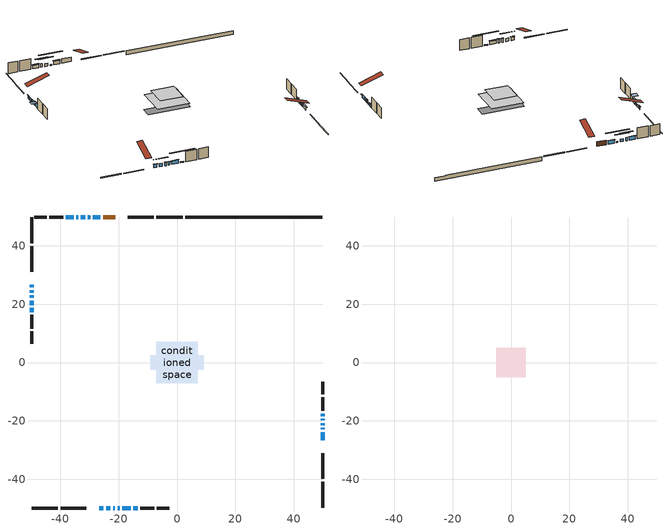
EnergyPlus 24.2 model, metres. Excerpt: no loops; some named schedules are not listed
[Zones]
conditioned space
 floor adiabatic (AdiabaticFloorConstruction): -7.04,-7.04 -7.04,7.04 7.04,7.04 7.04,-7.04 z3.05
 floor foundation (Slab1 construction): -9.25,-2.49 -9.25,2.49 9.25,2.49 9.25,-2.49 z-1.14
 wall outside (RimJoist1 construction): 1.97,49.84 -7.06,49.84 / -49.84,-49.84 -40.81,-49.84 / -49.84,49.84 -49.84,40.81 / 49.84,-49.84 49.84,-40.81 z0.61:0.91
 wall outside (RimJoist2 construction): -7.99,49.84 -16.79,49.84 / -39.88,-49.84 -31.08,-49.84 / -49.84,39.88 -49.84,31.08 / 49.84,-39.88 49.84,-31.08 z0.61:0.91
 wall outside (AdiabaticWallConstruction 1): -21.2,49.84 -25.3,49.84 z0.61:2.64
 wall outside (AdiabaticWallConstruction): 49.84,-26.67 49.84,-23.88 / -49.84,26.67 -49.84,25.75 / -49.84,24.83 -49.84,23.94 / 49.84,-22.95 49.84,-22.39 / -49.84,23.01 -49.84,22.12 / -31.44,49.84 -32.92,49.84 z0.61:1.83; -26.67,-49.84 -25.25,-49.84 / -26.23,49.84 -28.88,49.84 / -18.69,-49.84 -15.85,-49.84 / -35.44,49.84 -38.08,49.84 z0.61:2.13; -24.32,-49.84 -22.84,-49.84 z0.61:2.03; -21.92,-49.84 -21.25,-49.84 / -20.33,-49.84 -19.61,-49.84 / -33.84,49.84 -34.51,49.84 z0.61:2.14; 49.84,-21.46 49.84,-20.75 z0.61:2.24; 49.84,-19.83 49.84,-19.26 z0.61:1.22; 49.84,-18.34 49.84,-17.49 z0.61:1.87; -49.84,21.19 -49.84,19.67 z0.61:2.08; -49.84,18.74 -49.84,17.21 z0.61:2.64; -29.8,49.84 -30.52,49.84 / -14.92,-49.84 -13.49,-49.84 z0.61:1.07
 wall outside (Wall1 construction): -39.01,49.84 -43.7,49.84 / -12.57,-49.84 -7.87,-49.84 / -49.84,16.28 -49.84,11.59 / 49.84,-16.56 49.84,-11.87 z0.61:5.49
 wall outside (Wall2 construction): -44.63,49.84 -48.91,49.84 / -6.94,-49.84 -2.66,-49.84 / -49.84,10.66 -49.84,6.38 / 49.84,-10.94 49.84,-6.66 z0.61:5.49
 wall foundation (FoundationWall1 construction): 2.9,49.84,-1.14 2.9,49.84,0.61 45.15,49.84,0.61 45.15,49.84,0.4 49.84,49.84,0.4 49.84,49.84,-1.14
 window (WindowConstruction): 49.84,-26.67 49.84,-23.88 z0.61:1.83
 window (WindowConstruction 4): -26.67,-49.84 -25.25,-49.84 z0.61:2.13
 window (WindowConstruction 5): -24.32,-49.84 -22.85,-49.84 z0.61:2.03
 window (WindowConstruction 6): -21.92,-49.84 -21.26,-49.84 z0.61:2.13
 window (WindowConstruction 7): -49.84,26.67 -49.84,25.75 z0.61:1.83
 window (WindowConstruction 8): -49.84,24.82 -49.84,23.94 z0.61:1.83
 window (WindowConstruction 9): -26.23,49.84 -28.88,49.84 z0.61:2.13
 window (WindowConstruction 10): 49.84,-22.95 49.84,-22.39 z0.61:1.83
 window (WindowConstruction 11): 49.84,-21.46 49.84,-20.75 z0.61:2.23
 window (WindowConstruction 12): 49.84,-19.82 49.84,-19.27 z0.61:1.22
 window (WindowConstruction 13): 49.84,-18.34 49.84,-17.49 z0.61:1.87
 window (WindowConstruction 14): -20.33,-49.84 -19.62,-49.84 z0.61:2.13
 window (WindowConstruction 15): -18.69,-49.84 -15.85,-49.84 z0.61:2.13
 window (WindowConstruction 16): -49.84,23.01 -49.84,22.12 z0.61:1.83
 window (WindowConstruction 17): -49.84,21.19 -49.84,19.67 z0.61:2.08
 window (WindowConstruction 18): -49.84,18.74 -49.84,17.21 z0.61:2.64
 window (WindowConstruction 19): -29.8,49.84 -30.52,49.84 z0.61:1.07
 window (WindowConstruction 20): -14.92,-49.84 -13.49,-49.84 z0.61:1.07
 window (WindowConstruction 1): -31.44,49.84 -32.92,49.84 z0.61:1.83
 window (WindowConstruction 2): -33.85,49.84 -34.51,49.84 z0.61:2.13
 window (WindowConstruction 3): -35.44,49.84 -38.08,49.84 z0.61:2.13
 door (Door): -21.2,49.84 -25.3,49.84 z0.61:2.64
 ceiling adiabatic (AdiabaticFloorConstruction): 7.04,-7.04 7.04,7.04 -7.04,7.04 -7.04,-7.04 z3.05
attic - vented
 floor to conditioned space (Floor1 construction Reversed): -4.98,-4.98 -4.98,4.98 4.98,4.98 4.98,-4.98 z5.49
 roof outside (Roof1 construction): -20.27,49.84,5.49 -20.27,40.14,8.72 -17.72,40.14,8.72 -17.72,49.84,5.49; -27.6,-49.84,5.49 -27.6,-40.14,8.72 -30.15,-40.14,8.72 -30.15,-49.84,5.49; -49.84,27.6,5.49 -40.14,27.6,8.72 -40.14,30.15,8.72 -49.84,30.15,5.49; 49.84,-27.6,5.49 40.14,-27.6,8.72 40.14,-30.15,8.72 49.84,-30.15,5.49
shading: 49.84,-23.58 49.84,-26.97 50.3,-26.97 50.3,-23.58 z2.13; -25.1,-49.84 -26.82,-49.84 -26.82,-50.14 -25.1,-50.14 z2.28; -20.4,-49.84 -26.76,-49.84 -26.76,-50.14 -20.4,-50.14 z4.47; -21.11,-49.84 -22.07,-49.84 -22.07,-50.3 -21.11,-50.3 z2.28; -49.84,25.45 -49.84,26.97 -50.14,26.97 -50.14,25.45 z2.13; -29.02,49.84 -26.08,49.84 -26.08,50.3 -29.02,50.3 z2.28; 49.84,-22.09 49.84,-23.25 50.3,-23.25 50.3,-22.09 z2.13; 49.84,-20.6 49.84,-21.61 50.14,-21.61 50.14,-20.6 z2.38; 49.84,-18.97 49.84,-20.12 49.99,-20.12 49.99,-18.97 z1.52; 49.84,-17.29 49.84,-18.54 50.25,-18.54 50.25,-17.29 z2.07; -19.47,-49.84 -20.48,-49.84 -20.48,-50.3 -19.47,-50.3 z2.28; -15.7,-49.84 -18.84,-49.84 -18.84,-50.14 -15.7,-50.14 z2.28; -49.84,19.37 -49.84,21.49 -50.45,21.49 -50.45,19.37 z2.38; -49.84,16.91 -49.84,19.04 -52.28,19.04 -52.28,16.91 z2.94; -35.4,49.84 -24.92,49.84 -24.92,50.3 -35.4,50.3 z5.95; -8.61,-49.84 -19.8,-49.84 -19.8,-50.14 -8.61,-50.14 z5.95; -35.36,49.84 -29,49.84 -29,50.3 -35.36,50.3 z4.27; -36.95,49.84 -31.4,49.84 -31.4,50.3 -36.95,50.3 z4.58; -38.23,49.84 -35.29,49.84 -35.29,50.3 -38.23,50.3 z2.28
[Building]
Building 1: Terrain=Suburbs
[Site:Location]
Erieau AUT_ON: Latitude {deg}=42.25; Longitude {deg}=-81.9; Time Zone {hr}=-5; Elevation {m}=178; Keep Site Location Information=Yes
[Site:GroundTemperature:Shallow]
5.2292, 3.30147, 3.1471, 4.0619, 7.73432, 11.3896, 14.5586, 16.5661, 16.7366, 15.1039, 12.0157, 8.47254
[Site:WaterMainsTemperature]
Calculation Method=Schedule; Temperature Schedule=mains temperature schedule
[Material] Roughness=Rough; Thermal Absorptance=0.9
Name | Thickness {m} | Conductivity {W/m-K} | Density {kg/m3} | Specific Heat {J/kg-K} | Solar Absorptance | Visible Absorptance
asphalt or fiberglass shingles | 0.00635 | 0.162714 | 1121.4 | 1465.45 | 0.4 | 0.4
ceiling stud and cavity | 0.1397 | 0.0763592 | 65.682 | 1177.47 | 0.7 | 0.7
concrete 4.0 in. | 0.1016 | 1.803125 | 2242.8 | 837.4 | 0.7 | 0.7
concrete 8.0 in. | 0.2032 | 1.803125 | 2242.8 | 837.4 | 0.7 | 0.7
door material | 0.04445 | 0.053851 | 512.64 | 1214.23 | 0.7 | 0.7
exterior vertical ins | 0.0448461 | 0.029427 | 32.04 | 1214.23 | 0.7 | 0.7
floor covering | 0.0127 | 0.0433444 | 54.468 | 1339.84 | 0.6 | 0.6
floor rigid ins; wall rigid ins | 0.512978 | 0.029427 | 32.04 | 1214.23 | 0.7 | 0.7
floor stud and cavity | 0.1397 | 1.75129 | 37.0049 | 1207.88 | 0.7 | 0.7
furniture material conditioned space 1 | 0.1524 | 0.115458 | 640.8 | 1214.23 | 0.6 | 0.6
gypsum board | 0.0127 | 0.160291 | 801 | 837.4 | 0.6 | 0.6
gypsum board 1 | 0.0127 | 0.160291 | 801 | 837.4 | 0.7 | 0.7
osb sheathing 0.5 in. | 0.0127 | 0.115458 | 512.64 | 1214.23 | 0.7 | 0.7
osb sheathing 0.75 in. | 0.01905 | 0.115458 | 512.64 | 1214.23 | 0.7 | 0.7
osb sheathing 2.0 in. | 0.0508 | 0.115458 | 512.64 | 1214.23 | 0.7 | 0.7
rim joist stud and cavity | 0.0508 | 0.177588 | 50.32683 | 1063.81 | 0.6 | 0.6
rim joist stud and cavity 1 | 0.0508 | 0.0290657 | 125.044 | 1163.47 | 0.6 | 0.6
wall stud and cavity | 0.1397 | 0.0991731 | 139.0536 | 1170.24 | 0.7 | 0.7
wall stud and cavity 1 | 0.1397 | 0.100175 | 139.0536 | 1170.24 | 0.7 | 0.7
wall stud and cavity 2 | 0.0889 | 0.380278 | 52.3479 | 1209.89 | 0.7 | 0.7
wall stud and cavity 3 | 0.0889 | 0.391764 | 83.0341 | 1211.67 | 0.7 | 0.7
wood siding | 0.0254 | 0.102417 | 544.68 | 1172.36 | 0.4 | 0.4
wood siding 1; wood siding 2; wood siding 3 | 0.0254 | 0.102417 | 544.68 | 1172.36 | 0.7 | 0.7
[WindowMaterial:SimpleGlazingSystem]
Name | U-Factor {W/m2-K} | Solar Heat Gain Coefficient
WindowMaterial | 2.76178 | 0.61
WindowMaterial 1 | 2.78222 | 0.67
WindowMaterial 10 | 2.78903 | 0.69
WindowMaterial 11 | 3.01559 | 0.56
WindowMaterial 2 | 2.76973 | 0.64
WindowMaterial 3 | 2.77257 | 0.64
WindowMaterial 4 | 2.78449 | 0.68
WindowMaterial 5 | 2.75383 | 0.59
WindowMaterial 6 | 2.77314 | 0.64
WindowMaterial 7 | 2.74418 | 0.57
WindowMaterial 8 | 2.773703 | 0.65
WindowMaterial 9 | 2.78563 | 0.68
[Construction]
AdiabaticFloorConstruction: floor stud and cavity, floor rigid ins, osb sheathing 0.75 in., floor covering
AdiabaticWallConstruction: wood siding 2, wall rigid ins, wall stud and cavity 2, gypsum board
AdiabaticWallConstruction 1: wood siding 3, wall rigid ins, wall stud and cavity 2, gypsum board
Door: door material
Floor1 construction Reversed: gypsum board, ceiling stud and cavity
FoundationWall1 construction: concrete 8.0 in., gypsum board 1
furniture construction conditioned space 1: furniture material conditioned space 1
PartitionWallConstruction: gypsum board, wall stud and cavity 3, gypsum board
RimJoist1 construction: wood siding 1, rim joist stud and cavity
RimJoist2 construction: wood siding 1, osb sheathing 2.0 in., rim joist stud and cavity 1
Roof1 construction: asphalt or fiberglass shingles
Slab1 construction: concrete 4.0 in.
Wall1 construction: wood siding, osb sheathing 0.5 in., wall stud and cavity, gypsum board
Wall2 construction: wood siding, osb sheathing 0.5 in., wall stud and cavity 1, gypsum board
WindowConstruction; WindowConstruction 10: WindowMaterial
WindowConstruction 1: WindowMaterial 1
WindowConstruction 11: WindowMaterial 6
WindowConstruction 12: WindowMaterial 7
WindowConstruction 13: WindowMaterial 8
WindowConstruction 14; WindowConstruction 15; WindowConstruction 16; WindowConstruction 4; WindowConstruction 8: WindowMaterial 3
WindowConstruction 17: WindowMaterial 9
WindowConstruction 18: WindowMaterial 10
WindowConstruction 19; WindowConstruction 20: WindowMaterial 11
WindowConstruction 2; WindowConstruction 3; WindowConstruction 6; WindowConstruction 9: WindowMaterial 2
WindowConstruction 5: WindowMaterial 4
WindowConstruction 7: WindowMaterial 5
[Zone] Multiplier=1; Part of Total Floor Area=Yes
Name | Volume {m3}
attic - vented | 52.0892
conditioned space | 614.8
[Space]
Name | Zone | Volume {m3}
attic - vented 1 | attic - vented | 52.0892
conditioned space 1 | conditioned space | 614.8
[ZoneInfiltration:EffectiveLeakageArea]
infil attic - vented 1: Zone or Space=attic - vented 1; Schedule=Always On Discrete; Effective Air Leakage Area {cm2}=4762.56; Stack Coefficient=0.000224886; Wind Coefficient=1.01321e-05
[ZoneMixing]
whole house fan mix: Zone or Space=attic - vented; Schedule=Always On Continuous; Design Flow Rate Calculation Method=Flow/Zone; Design Flow Rate {m3/s}=0; Source Zone or Space=conditioned space
[SurfaceProperty:ExposedFoundationPerimeter]
Slab1: Exposed Perimeter Calculation Method=TotalExposedPerimeter; Total Exposed Perimeter {m}=46.94
[InternalMass] Zone or ZoneList=conditioned space; Space or SpaceList=conditioned space 1
Name | Construction | Surface Area {m2}
furniture mass conditioned space 1 | furniture construction conditioned space 1 | 116.16
partition wall mass | PartitionWallConstruction | 290.4
[Lights]
interior lighting: Zone or ZoneList or Space or SpaceList=conditioned space 1; Schedule=interior lighting schedule; Design Level Calculation Method=LightingLevel; Lighting Level {W}=343.2; Return Air Fraction=0; Fraction Radiant=0.6; Fraction Visible=0.2; Fraction Replaceable=1
[People]
occupants: Zone or ZoneList or Space or SpaceList=conditioned space 1; Number of People Schedule=occupants schedule; Number of People Calculation Method=People; Number of People=3; Fraction Radiant=0.314171; Sensible Heat Fraction=0.56303; Activity Level Schedule=occupants activity schedule; Carbon Dioxide Generation Rate {m3/s-W}=0; Enable ASHRAE 55 Comfort Warnings=No; Mean Radiant Temperature Calculation Type=EnclosureAveraged
[ElectricEquipment] Zone or ZoneList or Space or SpaceList=conditioned space 1; Design Level Calculation Method=EquipmentLevel
Name | Schedule | Design Level {W} | Fraction Latent | Fraction Radiant | Fraction Lost
clothes dryer | clothes dryer schedule | 140.772 | 0.015 | 0.081 | 0.85
clothes washer | clothes washer schedule | 32.1985 | 0.03 | 0.162 | 0.7
cooking range | cooking range schedule | 215.147 | 0.08 | 0.432 | 0.2
dishwasher | dishwasher schedule | 66.8632 | 0.3 | 0.18 | 0.4
fridge | fridge schedule | 72.9452 | 0 | 0.6 | 0
mech vent house fan | mech vent house fan schedule | 0 | 0 | 0 | 1
mech vent house fan cfis | mech vent house fan cfis schedule | 0 | 0 | 0 | 0
misc plug loads | misc plug loads schedule | 494.7 | 0.045 | 0.513 | 0.1
whole house fan | Always On Discrete | 0 | 0 | 0 | 1
[OtherEquipment] Zone or ZoneList or Space or SpaceList=conditioned space 1; Design Level Calculation Method=EquipmentLevel
Name | Fuel Type | Schedule | Design Level {W} | Fraction Latent | Fraction Radiant | Fraction Lost
clothes dryer 1 | Electricity | clothes dryer schedule | 0 | 0.015 | 0.081 | 0.85
cooking range 1 | Electricity | cooking range schedule | 0 | 0.08 | 0.432 | 0.2
general water use latent | None | general water use schedule | 62.594 | 1 | 0 | 0
general water use sensible | None | general water use schedule | -61.6891 | 0 | 0.6 | 0
mech vent house fan latent load | None | Always On Discrete | 0 | 1 | 0 | 0
mech vent house fan sensible load | None | Always On Discrete | 0 | 0 | 0 | 0
water heater energy adjustment1 | NaturalGas | Always On Discrete | 0.01 | 0 | 0 | 1
[ZoneInfiltration:DesignFlowRate] Zone or ZoneList or Space or SpaceList=conditioned space 1; Schedule=Always On Discrete; Design Flow Rate Calculation Method=Flow/Zone; Design Flow Rate {m3/s}=0
infil flow; natural vent flow; whole house fan flow
[Foundation:Kiva]
Foundation Kiva 1: Initial Indoor Air Temperature {C}=18; Wall Height Above Grade {m}=0.609996; Wall Depth Below Slab {m}=0.2032; Custom Block Material Name 1=exterior vertical ins; Custom Block Depth 1 {m}=1.75001; Custom Block X Position 1 {m}=0.2159; Custom Block Z Position 1 {m}=0
[Foundation:Kiva:Settings]
Soil Conductivity {W/m-K}=0.849921; Soil Density {kg/m3}=1842.3; Soil Specific Heat {J/kg-K}=418.7; Ground Solar Absorptivity=0.9; Ground Thermal Absorptivity=0.9; Ground Surface Roughness {m}=0.03; Far-Field Width {m}=40; Deep-Ground Boundary Condition=ZeroFlux; Deep-Ground Depth {m}=40; Minimum Cell Dimension {m}=0.2; Maximum Cell Growth Coefficient=3; Simulation Timestep=Timestep
[Exterior:Lights]
exterior lighting: Schedule=exterior lighting schedule; Design Level {W}=75.6
[Schedule:Constant]
Name | Hourly Value
Always On Continuous; mech vent house fan schedule; mech vent house fan cfis schedule; Always On Discrete | 1
occupants activity schedule | 117.228
fridge schedule | 0
[Schedule:Week:Daily]
interior lighting schedule Week Rule - Jan1-Jan27: interior lighting schedule day, interior lighting schedule day, interior lighting schedule day, interior lighting schedule day, interior lighting schedule day, interior lighting schedule day, interior lighting schedule day, interior lighting schedule default day, interior lighting schedule default day, interior lighting schedule default day, interior lighting schedule default day, interior lighting schedule default day
interior lighting schedule Week Rule - Jan28-Feb3: interior lighting schedule day, interior lighting schedule day, interior lighting schedule day, interior lighting schedule day, interior lighting schedule day 1, interior lighting schedule day 1, interior lighting schedule day 1, interior lighting schedule default day, interior lighting schedule default day, interior lighting schedule default day, interior lighting schedule default day, interior lighting schedule default day
interior lighting schedule Week Rule - Feb4-Feb24: interior lighting schedule day 1, interior lighting schedule day 1, interior lighting schedule day 1, interior lighting schedule day 1, interior lighting schedule day 1, interior lighting schedule day 1, interior lighting schedule day 1, interior lighting schedule default day, interior lighting schedule default day, interior lighting schedule default day, interior lighting schedule default day, interior lighting schedule default day
interior lighting schedule Week Rule - Feb25-Mar3: interior lighting schedule day 1, interior lighting schedule day 1, interior lighting schedule day 1, interior lighting schedule day 1, interior lighting schedule day 2, interior lighting schedule day 2, interior lighting schedule day 2, interior lighting schedule default day, interior lighting schedule default day, interior lighting schedule default day, interior lighting schedule default day, interior lighting schedule default day
interior lighting schedule Week Rule - Mar4-Mar31: interior lighting schedule day 2, interior lighting schedule day 2, interior lighting schedule day 2, interior lighting schedule day 2, interior lighting schedule day 2, interior lighting schedule day 2, interior lighting schedule day 2, interior lighting schedule default day, interior lighting schedule default day, interior lighting schedule default day, interior lighting schedule default day, interior lighting schedule default day
interior lighting schedule Week Rule - Apr1-Apr28: interior lighting schedule day 3, interior lighting schedule day 3, interior lighting schedule day 3, interior lighting schedule day 3, interior lighting schedule day 3, interior lighting schedule day 3, interior lighting schedule day 3, interior lighting schedule default day, interior lighting schedule default day, interior lighting schedule default day, interior lighting schedule default day, interior lighting schedule default day
interior lighting schedule Week Rule - Apr29-May5: interior lighting schedule day 3, interior lighting schedule day 3, interior lighting schedule day 4, interior lighting schedule day 4, interior lighting schedule day 4, interior lighting schedule day 4, interior lighting schedule day 4, interior lighting schedule default day, interior lighting schedule default day, interior lighting schedule default day, interior lighting schedule default day, interior lighting schedule default day
interior lighting schedule Week Rule - May6-May26: interior lighting schedule day 4, interior lighting schedule day 4, interior lighting schedule day 4, interior lighting schedule day 4, interior lighting schedule day 4, interior lighting schedule day 4, interior lighting schedule day 4, interior lighting schedule default day, interior lighting schedule default day, interior lighting schedule default day, interior lighting schedule default day, interior lighting schedule default day
interior lighting schedule Week Rule - May27-Jun2: interior lighting schedule day 4, interior lighting schedule day 4, interior lighting schedule day 4, interior lighting schedule day 4, interior lighting schedule day 4, interior lighting schedule day 5, interior lighting schedule day 5, interior lighting schedule default day, interior lighting schedule default day, interior lighting schedule default day, interior lighting schedule default day, interior lighting schedule default day
interior lighting schedule Week Rule - Jun3-Jun30: interior lighting schedule day 5, interior lighting schedule day 5, interior lighting schedule day 5, interior lighting schedule day 5, interior lighting schedule day 5, interior lighting schedule day 5, interior lighting schedule day 5, interior lighting schedule default day, interior lighting schedule default day, interior lighting schedule default day, interior lighting schedule default day, interior lighting schedule default day
interior lighting schedule Week Rule - Jul1-Jul28: interior lighting schedule day 6, interior lighting schedule day 6, interior lighting schedule day 6, interior lighting schedule day 6, interior lighting schedule day 6, interior lighting schedule day 6, interior lighting schedule day 6, interior lighting schedule default day, interior lighting schedule default day, interior lighting schedule default day, interior lighting schedule default day, interior lighting schedule default day
interior lighting schedule Week Rule - Jul29-Aug4: interior lighting schedule day 6, interior lighting schedule day 6, interior lighting schedule day 6, interior lighting schedule day 7, interior lighting schedule day 7, interior lighting schedule day 7, interior lighting schedule day 7, interior lighting schedule default day, interior lighting schedule default day, interior lighting schedule default day, interior lighting schedule default day, interior lighting schedule default day
interior lighting schedule Week Rule - Aug5-Aug25: interior lighting schedule day 7, interior lighting schedule day 7, interior lighting schedule day 7, interior lighting schedule day 7, interior lighting schedule day 7, interior lighting schedule day 7, interior lighting schedule day 7, interior lighting schedule default day, interior lighting schedule default day, interior lighting schedule default day, interior lighting schedule default day, interior lighting schedule default day
interior lighting schedule Week Rule - Aug26-Sep1: interior lighting schedule day 7, interior lighting schedule day 7, interior lighting schedule day 7, interior lighting schedule day 7, interior lighting schedule day 7, interior lighting schedule day 7, interior lighting schedule day 8, interior lighting schedule default day, interior lighting schedule default day, interior lighting schedule default day, interior lighting schedule default day, interior lighting schedule default day
interior lighting schedule Week Rule - Sep2-Sep29: interior lighting schedule day 8, interior lighting schedule day 8, interior lighting schedule day 8, interior lighting schedule day 8, interior lighting schedule day 8, interior lighting schedule day 8, interior lighting schedule day 8, interior lighting schedule default day, interior lighting schedule default day, interior lighting schedule default day, interior lighting schedule default day, interior lighting schedule default day
interior lighting schedule Week Rule - Sep30-Oct6: interior lighting schedule day 8, interior lighting schedule day 9, interior lighting schedule day 9, interior lighting schedule day 9, interior lighting schedule day 9, interior lighting schedule day 9, interior lighting schedule day 9, interior lighting schedule default day, interior lighting schedule default day, interior lighting schedule default day, interior lighting schedule default day, interior lighting schedule default day
interior lighting schedule Week Rule - Oct7-Oct27: interior lighting schedule day 9, interior lighting schedule day 9, interior lighting schedule day 9, interior lighting schedule day 9, interior lighting schedule day 9, interior lighting schedule day 9, interior lighting schedule day 9, interior lighting schedule default day, interior lighting schedule default day, interior lighting schedule default day, interior lighting schedule default day, interior lighting schedule default day
interior lighting schedule Week Rule - Oct28-Nov3: interior lighting schedule day 9, interior lighting schedule day 9, interior lighting schedule day 9, interior lighting schedule day 9, interior lighting schedule day 10, interior lighting schedule day 10, interior lighting schedule day 10, interior lighting schedule default day, interior lighting schedule default day, interior lighting schedule default day, interior lighting schedule default day, interior lighting schedule default day
interior lighting schedule Week Rule - Nov4-Nov24: interior lighting schedule day 10, interior lighting schedule day 10, interior lighting schedule day 10, interior lighting schedule day 10, interior lighting schedule day 10, interior lighting schedule day 10, interior lighting schedule day 10, interior lighting schedule default day, interior lighting schedule default day, interior lighting schedule default day, interior lighting schedule default day, interior lighting schedule default day
interior lighting schedule Week Rule - Nov25-Dec1: interior lighting schedule day 10, interior lighting schedule day 10, interior lighting schedule day 10, interior lighting schedule day 10, interior lighting schedule day 10, interior lighting schedule day 10, interior lighting schedule day 11, interior lighting schedule default day, interior lighting schedule default day, interior lighting schedule default day, interior lighting schedule default day, interior lighting schedule default day
interior lighting schedule Week Rule - Dec2-Dec31: interior lighting schedule day 11, interior lighting schedule day 11, interior lighting schedule day 11, interior lighting schedule day 11, interior lighting schedule day 11, interior lighting schedule day 11, interior lighting schedule day 11, interior lighting schedule default day, interior lighting schedule default day, interior lighting schedule default day, interior lighting schedule default day, interior lighting schedule default day
occupants schedule Week Rule - Jan1-Dec31: occupants schedule day, occupants schedule day, occupants schedule day, occupants schedule day, occupants schedule day, occupants schedule day, occupants schedule day, occupants schedule default day, occupants schedule default day, occupants schedule default day, occupants schedule default day, occupants schedule default day
clothes dryer schedule Week Rule - Jan1-Dec31: clothes dryer schedule day, clothes dryer schedule day, clothes dryer schedule day, clothes dryer schedule day, clothes dryer schedule day, clothes dryer schedule day, clothes dryer schedule day, clothes dryer schedule default day, clothes dryer schedule default day, clothes dryer schedule default day, clothes dryer schedule default day, clothes dryer schedule default day
clothes washer schedule Week Rule - Jan1-Dec31: clothes washer schedule day, clothes washer schedule day, clothes washer schedule day, clothes washer schedule day, clothes washer schedule day, clothes washer schedule day, clothes washer schedule day, clothes washer schedule default day, clothes washer schedule default day, clothes washer schedule default day, clothes washer schedule default day, clothes washer schedule default day
cooking range schedule Week Rule - Jan1-Dec31: cooking range schedule day, cooking range schedule day, cooking range schedule day, cooking range schedule day, cooking range schedule day, cooking range schedule day, cooking range schedule day, cooking range schedule default day, cooking range schedule default day, cooking range schedule default day, cooking range schedule default day, cooking range schedule default day
dishwasher schedule Week Rule - Jan1-Dec31: dishwasher schedule day, dishwasher schedule day, dishwasher schedule day, dishwasher schedule day, dishwasher schedule day, dishwasher schedule day, dishwasher schedule day, dishwasher schedule default day, dishwasher schedule default day, dishwasher schedule default day, dishwasher schedule default day, dishwasher schedule default day
misc plug loads schedule Week Rule - Jan1-Dec31: misc plug loads schedule day, misc plug loads schedule day, misc plug loads schedule day, misc plug loads schedule day, misc plug loads schedule day, misc plug loads schedule day, misc plug loads schedule day, misc plug loads schedule default day, misc plug loads schedule default day, misc plug loads schedule default day, misc plug loads schedule default day, misc plug loads schedule default day
general water use schedule Week Rule - Jan1-Dec31: general water use schedule day, general water use schedule day, general water use schedule day, general water use schedule day, general water use schedule day, general water use schedule day, general water use schedule day, general water use schedule default day, general water use schedule default day, general water use schedule default day, general water use schedule default day, general water use schedule default day
exterior lighting schedule Week Rule - Jan1-Jan27: exterior lighting schedule day, exterior lighting schedule day, exterior lighting schedule day, exterior lighting schedule day, exterior lighting schedule day, exterior lighting schedule day, exterior lighting schedule day, exterior lighting schedule default day, exterior lighting schedule default day, exterior lighting schedule default day, exterior lighting schedule default day, exterior lighting schedule default day
exterior lighting schedule Week Rule - Jan28-Feb3: exterior lighting schedule day, exterior lighting schedule day, exterior lighting schedule day, exterior lighting schedule day, exterior lighting schedule day 1, exterior lighting schedule day 1, exterior lighting schedule day 1, exterior lighting schedule default day, exterior lighting schedule default day, exterior lighting schedule default day, exterior lighting schedule default day, exterior lighting schedule default day
exterior lighting schedule Week Rule - Feb4-Feb24: exterior lighting schedule day 1, exterior lighting schedule day 1, exterior lighting schedule day 1, exterior lighting schedule day 1, exterior lighting schedule day 1, exterior lighting schedule day 1, exterior lighting schedule day 1, exterior lighting schedule default day, exterior lighting schedule default day, exterior lighting schedule default day, exterior lighting schedule default day, exterior lighting schedule default day
exterior lighting schedule Week Rule - Feb25-Mar3: exterior lighting schedule day 1, exterior lighting schedule day 1, exterior lighting schedule day 1, exterior lighting schedule day 1, exterior lighting schedule day 2, exterior lighting schedule day 2, exterior lighting schedule day 2, exterior lighting schedule default day, exterior lighting schedule default day, exterior lighting schedule default day, exterior lighting schedule default day, exterior lighting schedule default day
exterior lighting schedule Week Rule - Mar4-Mar31: exterior lighting schedule day 2, exterior lighting schedule day 2, exterior lighting schedule day 2, exterior lighting schedule day 2, exterior lighting schedule day 2, exterior lighting schedule day 2, exterior lighting schedule day 2, exterior lighting schedule default day, exterior lighting schedule default day, exterior lighting schedule default day, exterior lighting schedule default day, exterior lighting schedule default day
exterior lighting schedule Week Rule - Apr1-Apr28: exterior lighting schedule day 3, exterior lighting schedule day 3, exterior lighting schedule day 3, exterior lighting schedule day 3, exterior lighting schedule day 3, exterior lighting schedule day 3, exterior lighting schedule day 3, exterior lighting schedule default day, exterior lighting schedule default day, exterior lighting schedule default day, exterior lighting schedule default day, exterior lighting schedule default day
exterior lighting schedule Week Rule - Apr29-May5: exterior lighting schedule day 3, exterior lighting schedule day 3, exterior lighting schedule day 4, exterior lighting schedule day 4, exterior lighting schedule day 4, exterior lighting schedule day 4, exterior lighting schedule day 4, exterior lighting schedule default day, exterior lighting schedule default day, exterior lighting schedule default day, exterior lighting schedule default day, exterior lighting schedule default day
exterior lighting schedule Week Rule - May6-May26: exterior lighting schedule day 4, exterior lighting schedule day 4, exterior lighting schedule day 4, exterior lighting schedule day 4, exterior lighting schedule day 4, exterior lighting schedule day 4, exterior lighting schedule day 4, exterior lighting schedule default day, exterior lighting schedule default day, exterior lighting schedule default day, exterior lighting schedule default day, exterior lighting schedule default day
exterior lighting schedule Week Rule - May27-Jun2: exterior lighting schedule day 4, exterior lighting schedule day 4, exterior lighting schedule day 4, exterior lighting schedule day 4, exterior lighting schedule day 4, exterior lighting schedule day 5, exterior lighting schedule day 5, exterior lighting schedule default day, exterior lighting schedule default day, exterior lighting schedule default day, exterior lighting schedule default day, exterior lighting schedule default day
exterior lighting schedule Week Rule - Jun3-Jun30: exterior lighting schedule day 5, exterior lighting schedule day 5, exterior lighting schedule day 5, exterior lighting schedule day 5, exterior lighting schedule day 5, exterior lighting schedule day 5, exterior lighting schedule day 5, exterior lighting schedule default day, exterior lighting schedule default day, exterior lighting schedule default day, exterior lighting schedule default day, exterior lighting schedule default day
exterior lighting schedule Week Rule - Jul1-Jul28: exterior lighting schedule day 6, exterior lighting schedule day 6, exterior lighting schedule day 6, exterior lighting schedule day 6, exterior lighting schedule day 6, exterior lighting schedule day 6, exterior lighting schedule day 6, exterior lighting schedule default day, exterior lighting schedule default day, exterior lighting schedule default day, exterior lighting schedule default day, exterior lighting schedule default day
exterior lighting schedule Week Rule - Jul29-Aug4: exterior lighting schedule day 6, exterior lighting schedule day 6, exterior lighting schedule day 6, exterior lighting schedule day 7, exterior lighting schedule day 7, exterior lighting schedule day 7, exterior lighting schedule day 7, exterior lighting schedule default day, exterior lighting schedule default day, exterior lighting schedule default day, exterior lighting schedule default day, exterior lighting schedule default day
exterior lighting schedule Week Rule - Aug5-Aug25: exterior lighting schedule day 7, exterior lighting schedule day 7, exterior lighting schedule day 7, exterior lighting schedule day 7, exterior lighting schedule day 7, exterior lighting schedule day 7, exterior lighting schedule day 7, exterior lighting schedule default day, exterior lighting schedule default day, exterior lighting schedule default day, exterior lighting schedule default day, exterior lighting schedule default day
exterior lighting schedule Week Rule - Aug26-Sep1: exterior lighting schedule day 7, exterior lighting schedule day 7, exterior lighting schedule day 7, exterior lighting schedule day 7, exterior lighting schedule day 7, exterior lighting schedule day 7, exterior lighting schedule day 8, exterior lighting schedule default day, exterior lighting schedule default day, exterior lighting schedule default day, exterior lighting schedule default day, exterior lighting schedule default day
exterior lighting schedule Week Rule - Sep2-Sep29: exterior lighting schedule day 8, exterior lighting schedule day 8, exterior lighting schedule day 8, exterior lighting schedule day 8, exterior lighting schedule day 8, exterior lighting schedule day 8, exterior lighting schedule day 8, exterior lighting schedule default day, exterior lighting schedule default day, exterior lighting schedule default day, exterior lighting schedule default day, exterior lighting schedule default day
exterior lighting schedule Week Rule - Sep30-Oct6: exterior lighting schedule day 8, exterior lighting schedule day 9, exterior lighting schedule day 9, exterior lighting schedule day 9, exterior lighting schedule day 9, exterior lighting schedule day 9, exterior lighting schedule day 9, exterior lighting schedule default day, exterior lighting schedule default day, exterior lighting schedule default day, exterior lighting schedule default day, exterior lighting schedule default day
exterior lighting schedule Week Rule - Oct7-Oct27: exterior lighting schedule day 9, exterior lighting schedule day 9, exterior lighting schedule day 9, exterior lighting schedule day 9, exterior lighting schedule day 9, exterior lighting schedule day 9, exterior lighting schedule day 9, exterior lighting schedule default day, exterior lighting schedule default day, exterior lighting schedule default day, exterior lighting schedule default day, exterior lighting schedule default day
[Schedule:Year]
interior lighting schedule: interior lighting schedule Week Rule - Jan1-Jan27, 1, 1, 1, 27, interior lighting schedule Week Rule - Jan28-Feb3, 1, 28, 2, 3, interior lighting schedule Week Rule - Feb4-Feb24, 2, 4, 2, 24, interior lighting schedule Week Rule - Feb25-Mar3, 2, 25, 3, 3, interior lighting schedule Week Rule - Mar4-Mar31, 3, 4, 3, 31, interior lighting schedule Week Rule - Apr1-Apr28, 4, 1, 4, 28, interior lighting schedule Week Rule - Apr29-May5, 4, 29, 5, 5, interior lighting schedule Week Rule - May6-May26, 5, 6, 5, 26, interior lighting schedule Week Rule - May27-Jun2, 5, 27, 6, 2, interior lighting schedule Week Rule - Jun3-Jun30, 6, 3, 6, 30, interior lighting schedule Week Rule - Jul1-Jul28, 7, 1, 7, 28, interior lighting schedule Week Rule - Jul29-Aug4, 7, 29, 8, 4, interior lighting schedule Week Rule - Aug5-Aug25, 8, 5, 8, 25, interior lighting schedule Week Rule - Aug26-Sep1, 8, 26, 9, 1, interior lighting schedule Week Rule - Sep2-Sep29, 9, 2, 9, 29, interior lighting schedule Week Rule - Sep30-Oct6, 9, 30, 10, 6, interior lighting schedule Week Rule - Oct7-Oct27, 10, 7, 10, 27, interior lighting schedule Week Rule - Oct28-Nov3, 10, 28, 11, 3, interior lighting schedule Week Rule - Nov4-Nov24, 11, 4, 11, 24, interior lighting schedule Week Rule - Nov25-Dec1, 11, 25, 12, 1, interior lighting schedule Week Rule - Dec2-Dec31, 12, 2, 12, 31
occupants schedule: occupants schedule Week Rule - Jan1-Dec31, 1, 1, 12, 31
clothes dryer schedule: clothes dryer schedule Week Rule - Jan1-Dec31, 1, 1, 12, 31
clothes washer schedule: clothes washer schedule Week Rule - Jan1-Dec31, 1, 1, 12, 31
cooking range schedule: cooking range schedule Week Rule - Jan1-Dec31, 1, 1, 12, 31
dishwasher schedule: dishwasher schedule Week Rule - Jan1-Dec31, 1, 1, 12, 31
misc plug loads schedule: misc plug loads schedule Week Rule - Jan1-Dec31, 1, 1, 12, 31
general water use schedule: general water use schedule Week Rule - Jan1-Dec31, 1, 1, 12, 31
exterior lighting schedule: exterior lighting schedule Week Rule - Jan1-Jan27, 1, 1, 1, 27, exterior lighting schedule Week Rule - Jan28-Feb3, 1, 28, 2, 3, exterior lighting schedule Week Rule - Feb4-Feb24, 2, 4, 2, 24, exterior lighting schedule Week Rule - Feb25-Mar3, 2, 25, 3, 3, exterior lighting schedule Week Rule - Mar4-Mar31, 3, 4, 3, 31, exterior lighting schedule Week Rule - Apr1-Apr28, 4, 1, 4, 28, exterior lighting schedule Week Rule - Apr29-May5, 4, 29, 5, 5, exterior lighting schedule Week Rule - May6-May26, 5, 6, 5, 26, exterior lighting schedule Week Rule - May27-Jun2, 5, 27, 6, 2, exterior lighting schedule Week Rule - Jun3-Jun30, 6, 3, 6, 30, exterior lighting schedule Week Rule - Jul1-Jul28, 7, 1, 7, 28, exterior lighting schedule Week Rule - Jul29-Aug4, 7, 29, 8, 4, exterior lighting schedule Week Rule - Aug5-Aug25, 8, 5, 8, 25, exterior lighting schedule Week Rule - Aug26-Sep1, 8, 26, 9, 1, exterior lighting schedule Week Rule - Sep2-Sep29, 9, 2, 9, 29, exterior lighting schedule Week Rule - Sep30-Oct6, 9, 30, 10, 6, exterior lighting schedule Week Rule - Oct7-Oct27, 10, 7, 10, 27, exterior lighting schedule Week Rule - Oct28-Nov3, 10, 28, 11, 3, exterior lighting schedule Week Rule - Nov4-Nov24, 11, 4, 11, 24, exterior lighting schedule Week Rule - Nov25-Dec1, 11, 25, 12, 1, exterior lighting schedule Week Rule - Dec2-Dec31, 12, 2, 12, 31
[Schedule:Compact]
mains temperature schedule: Through: 01/01, For: AllDays, Until: 24:00, 8.89333, Through: 01/02, For: AllDays, Until: 24:00, 8.82722, Through: 01/03, For: AllDays, Until: 24:00, 8.76167, Through: 01/04, For: AllDays, Until: 24:00, 8.69778, Through: 01/05, For: AllDays, Until: 24:00, 8.635, Through: 01/06, For: AllDays, Until: 24:00, 8.57333, Through: 01/07, For: AllDays, Until: 24:00, 8.51333, Through: 01/08, For: AllDays, Until: 24:00, 8.455, Through: 01/09, For: AllDays, Until: 24:00, 8.39778, Through: 01/10, For: AllDays, Until: 24:00, 8.34167, Through: 01/11, For: AllDays, Until: 24:00, 8.28722, Through: 01/12, For: AllDays, Until: 24:00, 8.23444, Through: 01/13, For: AllDays, Until: 24:00, 8.18278, Through: 01/14, For: AllDays, Until: 24:00, 8.13222, Through: 01/15, For: AllDays, Until: 24:00, 8.08389, Through: 01/16, For: AllDays, Until: 24:00, 8.03667, Through: 01/17, For: AllDays, Until: 24:00, 7.99111, Through: 01/18, For: AllDays, Until: 24:00, 7.94667, Through: 01/19, For: AllDays, Until: 24:00, 7.90389, Through: 01/20, For: AllDays, Until: 24:00, 7.86278, Through: 01/21, For: AllDays, Until: 24:00, 7.82333, Through: 01/22, For: AllDays, Until: 24:00, 7.78556, Through: 01/23, For: AllDays, Until: 24:00, 7.74889, Through: 01/24, For: AllDays, Until: 24:00, 7.71444, Through: 01/25, For: AllDays, Until: 24:00, 7.68111, Through: 01/26, For: AllDays, Until: 24:00, 7.64944, Through: 01/27, For: AllDays, Until: 24:00, 7.61944, Through: 01/28, For: AllDays, Until: 24:00, 7.59111, Through: 01/29, For: AllDays, Until: 24:00, 7.56444, Through: 01/30, For: AllDays, Until: 24:00, 7.53944, Through: 01/31, For: AllDays, Until: 24:00, 7.51611, Through: 02/01, For: AllDays, Until: 24:00, 7.49444, Through: 02/02, For: AllDays, Until: 24:00, 7.47389, Through: 02/03, For: AllDays, Until: 24:00, 7.45556, Through: 02/04, For: AllDays, Until: 24:00, 7.43889, Through: 02/05, For: AllDays, Until: 24:00, 7.42389, Through: 02/06, For: AllDays, Until: 24:00, 7.41056, Through: 02/07, For: AllDays, Until: 24:00, 7.39889, Through: 02/08, For: AllDays, Until: 24:00, 7.38833, Through: 02/09, For: AllDays, Until: 24:00, 7.38, Through: 02/10, For: AllDays, Until: 24:00, 7.37389, Through: 02/11, For: AllDays, Until: 24:00, 7.36889, Through: 02/12, For: AllDays, Until: 24:00, 7.36556, Through: 02/13, For: AllDays, Until: 24:00, 7.36389, Through: 02/14, For: AllDays, Until: 24:00, 7.36389, Through: 02/15, For: AllDays, Until: 24:00, 7.36611, Through: 02/16, For: AllDays, Until: 24:00, 7.36944, Through: 02/17, For: AllDays, Until: 24:00, 7.375, Through: 02/18, For: AllDays, Until: 24:00, 7.38167, Through: 02/19, For: AllDays, Until: 24:00, 7.39056, Through: 02/20, For: AllDays, Until: 24:00, 7.40056, Through: 02/21, For: AllDays, Until: 24:00, 7.41278, Through: 02/22, For: AllDays, Until: 24:00, 7.42667, Through: 02/23, For: AllDays, Until: 24:00, 7.44222, Through: 02/24, For: AllDays, Until: 24:00, 7.45889, Through: 02/25, For: AllDays, Until: 24:00, 7.47778, Through: 02/26, For: AllDays, Until: 24:00, 7.49833, Through: 02/27, For: AllDays, Until: 24:00, 7.52056, Through: 02/28, For: AllDays, Until: 24:00, 7.54444, Through: 03/01, For: AllDays, Until: 24:00, 7.56944, Through: 03/02, For: AllDays, Until: 24:00, 7.59667, Through: 03/03, For: AllDays, Until: 24:00, 7.62556, Through: 03/04, For: AllDays, Until: 24:00, 7.65556, Through: 03/05, For: AllDays, Until: 24:00, 7.68778, Through: 03/06, For: AllDays, Until: 24:00, 7.72111, Through: 03/07, For: AllDays, Until: 24:00, 7.75611, Through: 03/08, For: AllDays, Until: 24:00, 7.79278, Through: 03/09, For: AllDays, Until: 24:00, 7.83111, Through: 03/10, For: AllDays, Until: 24:00, 7.87111, Through: 03/11, For: AllDays, Until: 24:00, 7.91222, Through: 03/12, For: AllDays, Until: 24:00, 7.95556, Through: 03/13, For: AllDays, Until: 24:00, 8, Through: 03/14, For: AllDays, Until: 24:00, 8.04556, Through: 03/15, For: AllDays, Until: 24:00, 8.09333, Through: 03/16, For: AllDays, Until: 24:00, 8.14222, Through: 03/17, For: AllDays, Until: 24:00, 8.19278, Through: 03/18, For: AllDays, Until: 24:00, 8.24444, Through: 03/19, For: AllDays, Until: 24:00, 8.29778, Through: 03/20, For: AllDays, Until: 24:00, 8.35278, Through: 03/21, For: AllDays, Until: 24:00, 8.40889, Through: 03/22, For: AllDays, Until: 24:00, 8.46611, Through: 03/23, For: AllDays, Until: 24:00, 8.52556, Through: 03/24, For: AllDays, Until: 24:00, 8.58556, Through: 03/25, For: AllDays, Until: 24:00, 8.64722, Through: 03/26, For: AllDays, Until: 24:00, 8.71, Through: 03/27, For: AllDays, Until: 24:00, 8.77444, Through: 03/28, For: AllDays, Until: 24:00, 8.84, Through: 03/29, For: AllDays, Until: 24:00, 8.90667, Through: 03/30, For: AllDays, Until: 24:00, 8.975, Through: 03/31, For: AllDays, Until: 24:00, 9.04389, Through: 04/01, For: AllDays, Until: 24:00, 9.11444, Through: 04/02, For: AllDays, Until: 24:00, 9.18611, Through: 04/03, For: AllDays, Until: 24:00, 9.25889, Through: 04/04, For: AllDays, Until: 24:00, 9.33278, Through: 04/05, For: AllDays, Until: 24:00, 9.40833, Through: 04/06, For: AllDays, Until: 24:00, 9.48444, Through: 04/07, For: AllDays, Until: 24:00, 9.56167, Through: 04/08, For: AllDays, Until: 24:00, 9.64, Through: 04/09, For: AllDays, Until: 24:00, 9.71889, Through: 04/10, For: AllDays, Until: 24:00, 9.79944, Through: 04/11, For: AllDays, Until: 24:00, 9.88056, Through: 04/12, For: AllDays, Until: 24:00, 9.96333, Through: 04/13, For: AllDays, Until: 24:00, 10.0461, Through: 04/14, For: AllDays, Until: 24:00, 10.1306, Through: 04/15, For: AllDays, Until: 24:00, 10.2156, Through: 04/16, For: AllDays, Until: 24:00, 10.3011, Through: 04/17, For: AllDays, Until: 24:00, 10.3878, Through: 04/18, For: AllDays, Until: 24:00, 10.4756, Through: 04/19, For: AllDays, Until: 24:00, 10.5639, Through: 04/20, For: AllDays, Until: 24:00, 10.6528, Through: 04/21, For: AllDays, Until: 24:00, 10.7422, Through: 04/22, For: AllDays, Until: 24:00, 10.8328, Through: 04/23, For: AllDays, Until: 24:00, 10.9239, Through: 04/24, For: AllDays, Until: 24:00, 11.0156, Through: 04/25, For: AllDays, Until: 24:00, 11.1083, Through: 04/26, For: AllDays, Until: 24:00, 11.2011, Through: 04/27, For: AllDays, Until: 24:00, 11.295, Through: 04/28, For: AllDays, Until: 24:00, 11.3889, Through: 04/29, For: AllDays, Until: 24:00, 11.4833, Through: 04/30, For: AllDays, Until: 24:00, 11.5783, Through: 05/01, For: AllDays, Until: 24:00, 11.6739, Through: 05/02, For: AllDays, Until: 24:00, 11.77, Through: 05/03, For: AllDays, Until: 24:00, 11.8661, Through: 05/04, For: AllDays, Until: 24:00, 11.9633, Through: 05/05, For: AllDays, Until: 24:00, 12.06, Through: 05/06, For: AllDays, Until: 24:00, 12.1578, Through: 05/07, For: AllDays, Until: 24:00, 12.255, Through: 05/08, For: AllDays, Until: 24:00, 12.3533, Through: 05/09, For: AllDays, Until: 24:00, 12.4511, Through: 05/10, For: AllDays, Until: 24:00, 12.5494, Through: 05/11, For: AllDays, Until: 24:00, 12.6483, Through: 05/12, For: AllDays, Until: 24:00, 12.7467, Through: 05/13, For: AllDays, Until: 24:00, 12.8456, Through: 05/14, For: AllDays, Until: 24:00, 12.9444, Through: 05/15, For: AllDays, Until: 24:00, 13.0433, Through: 05/16, For: AllDays, Until: 24:00, 13.1422, Through: 05/17, For: AllDays, Until: 24:00, 13.2411, Through: 05/18, For: AllDays, Until: 24:00, 13.34, Through: 05/19, For: AllDays, Until: 24:00, 13.4383, Through: 05/20, For: AllDays, Until: 24:00, 13.5372, Through: 05/21, For: AllDays, Until: 24:00, 13.6356, Through: 05/22, For: AllDays, Until: 24:00, 13.7339, Through: 05/23, For: AllDays, Until: 24:00, 13.8322, Through: 05/24, For: AllDays, Until: 24:00, 13.9306, Through: 05/25, For: AllDays, Until: 24:00, 14.0283, Through: 05/26, For: AllDays, Until: 24:00, 14.1256, Through: 05/27, For: AllDays, Until: 24:00, 14.2228, Through: 05/28, For: AllDays, Until: 24:00, 14.3194, Through: 05/29, For: AllDays, Until: 24:00, 14.4161, Through: 05/30, For: AllDays, Until: 24:00, 14.5122, Through: 05/31, For: AllDays, Until: 24:00, 14.6078, Through: 06/01, For: AllDays, Until: 24:00, 14.7033, Through: 06/02, For: AllDays, Until: 24:00, 14.7978, Through: 06/03, For: AllDays, Until: 24:00, 14.8922, Through: 06/04, For: AllDays, Until: 24:00, 14.9861, Through: 06/05, For: AllDays, Until: 24:00, 15.0789, Through: 06/06, For: AllDays, Until: 24:00, 15.1717, Through: 06/07, For: AllDays, Until: 24:00, 15.2639, Through: 06/08, For: AllDays, Until: 24:00, 15.355, Through: 06/09, For: AllDays, Until: 24:00, 15.4456, Through: 06/10, For: AllDays, Until: 24:00, 15.5356, Through: 06/11, For: AllDays, Until: 24:00, 15.625, Through: 06/12, For: AllDays, Until: 24:00, 15.7139, Through: 06/13, For: AllDays, Until: 24:00, 15.8017, Through: 06/14, For: AllDays, Until: 24:00, 15.8883, Through: 06/15, For: AllDays, Until: 24:00, 15.9744, Through: 06/16, For: AllDays, Until: 24:00, 16.06, Through: 06/17, For: AllDays, Until: 24:00, 16.1444, Through: 06/18, For: AllDays, Until: 24:00, 16.2278, Through: 06/19, For: AllDays, Until: 24:00, 16.3106, Through: 06/20, For: AllDays, Until: 24:00, 16.3922, Through: 06/21, For: AllDays, Until: 24:00, 16.4728, Through: 06/22, For: AllDays, Until: 24:00, 16.5522, Through: 06/23, For: AllDays, Until: 24:00, 16.6311, Through: 06/24, For: AllDays, Until: 24:00, 16.7089, Through: 06/25, For: AllDays, Until: 24:00, 16.7856, Through: 06/26, For: AllDays, Until: 24:00, 16.8606, Through: 06/27, For: AllDays, Until: 24:00, 16.935, Through: 06/28, For: AllDays, Until: 24:00, 17.0083, Through: 06/29, For: AllDays, Until: 24:00, 17.0806, Through: 06/30, For: AllDays, Until: 24:00, 17.1511, Through: 07/01, For: AllDays, Until: 24:00, 17.2211, Through: 07/02, For: AllDays, Until: 24:00, 17.2894, Through: 07/03, For: AllDays, Until: 24:00, 17.3567, Through: 07/04, For: AllDays, Until: 24:00, 17.4228, Through: 07/05, For: AllDays, Until: 24:00, 17.4878, Through: 07/06, For: AllDays, Until: 24:00, 17.5511, Through: 07/07, For: AllDays, Until: 24:00, 17.6133, Through: 07/08, For: AllDays, Until: 24:00, 17.6739, Through: 07/09, For: AllDays, Until: 24:00, 17.7333, Through: 07/10, For: AllDays, Until: 24:00, 17.7911, Through: 07/11, For: AllDays, Until: 24:00, 17.8478, Through: 07/12, For: AllDays, Until: 24:00, 17.9033, Through: 07/13, For: AllDays, Until: 24:00, 17.9572, Through: 07/14, For: AllDays, Until: 24:00, 18.0094, Through: 07/15, For: AllDays, Until: 24:00, 18.0606, Through: 07/16, For: AllDays, Until: 24:00, 18.11, Through: 07/17, For: AllDays, Until: 24:00, 18.1578, Through: 07/18, For: AllDays, Until: 24:00, 18.2044, Through: 07/19, For: AllDays, Until: 24:00, 18.2494, Through: 07/20, For: AllDays, Until: 24:00, 18.2928, Through: 07/21, For: AllDays, Until: 24:00, 18.335, Through: 07/22, For: AllDays, Until: 24:00, 18.3756, Through: 07/23, For: AllDays, Until: 24:00, 18.4139, Through: 07/24, For: AllDays, Until: 24:00, 18.4517, Through: 07/25, For: AllDays, Until: 24:00, 18.4872, Through: 07/26, For: AllDays, Until: 24:00, 18.5211, Through: 07/27, For: AllDays, Until: 24:00, 18.5539, Through: 07/28, For: AllDays, Until: 24:00, 18.5844, Through: 07/29, For: AllDays, Until: 24:00, 18.6139, Through: 07/30, For: AllDays, Until: 24:00, 18.6417, Through: 07/31, For: AllDays, Until: 24:00, 18.6678, Through: 08/01, For: AllDays, Until: 24:00, 18.6917, Through: 08/02, For: AllDays, Until: 24:00, 18.7144, Through: 08/03, For: AllDays, Until: 24:00, 18.7356, Through: 08/04, For: AllDays, Until: 24:00, 18.755, Through: 08/05, For: AllDays, Until: 24:00, 18.7728, Through: 08/06, For: AllDays, Until: 24:00, 18.7889, Through: 08/07, For: AllDays, Until: 24:00, 18.8028, Through: 08/08, For: AllDays, Until: 24:00, 18.8156, Through: 08/09, For: AllDays, Until: 24:00, 18.8267, Through: 08/10, For: AllDays, Until: 24:00, 18.8361, Through: 08/11, For: AllDays, Until: 24:00, 18.8433, Through: 08/12, For: AllDays, Until: 24:00, 18.8494, Through: 08/13, For: AllDays, Until: 24:00, 18.8533, Through: 08/14, For: AllDays, Until: 24:00, 18.8561, Through: 08/15, For: AllDays, Until: 24:00, 18.8567, Through: 08/16, For: AllDays, Until: 24:00, 18.8561, Through: 08/17, For: AllDays, Until: 24:00, 18.8533, Through: 08/18, For: AllDays, Until: 24:00, 18.8489, Through: 08/19, For: AllDays, Until: 24:00, 18.8428, Through: 08/20, For: AllDays, Until: 24:00, 18.835, Through: 08/21, For: AllDays, Until: 24:00, 18.8256, Through: 08/22, For: AllDays, Until: 24:00, 18.8144, Through: 08/23, For: AllDays, Until: 24:00, 18.8017, Through: 08/24, For: AllDays, Until: 24:00, 18.7872, Through: 08/25, For: AllDays, Until: 24:00, 18.7711, Through: 08/26, For: AllDays, Until: 24:00, 18.7533, Through: 08/27, For: AllDays, Until: 24:00, 18.7339, Through: 08/28, For: AllDays, Until: 24:00, 18.7128, Through: 08/29, For: AllDays, Until: 24:00, 18.69, Through: 08/30, For: AllDays, Until: 24:00, 18.6656, Through: 08/31, For: AllDays, Until: 24:00, 18.6394, Through: 09/01, For: AllDays, Until: 24:00, 18.6117, Through: 09/02, For: AllDays, Until: 24:00, 18.5822, Through: 09/03, For: AllDays, Until: 24:00, 18.5511, Through: 09/04, For: AllDays, Until: 24:00, 18.5183, Through: 09/05, For: AllDays, Until: 24:00, 18.4839, Through: 09/06, For: AllDays, Until: 24:00, 18.4483, Through: 09/07, For: AllDays, Until: 24:00, 18.4111, Through: 09/08, For: AllDays, Until: 24:00, 18.3717, Through: 09/09, For: AllDays, Until: 24:00, 18.3311, Through: 09/10, For: AllDays, Until: 24:00, 18.2894, Through: 09/11, For: AllDays, Until: 24:00, 18.2456, Through: 09/12, For: AllDays, Until: 24:00, 18.2006, Through: 09/13, For: AllDays, Until: 24:00, 18.1539, Through: 09/14, For: AllDays, Until: 24:00, 18.1056, Through: 09/15, For: AllDays, Until: 24:00, 18.0561, Through: 09/16, For: AllDays, Until: 24:00, 18.005, Through: 09/17, For: AllDays, Until: 24:00, 17.9528, Through: 09/18, For: AllDays, Until: 24:00, 17.8983, Through: 09/19, For: AllDays, Until: 24:00, 17.8433, Through: 09/20, For: AllDays, Until: 24:00, 17.7867, Through: 09/21, For: AllDays, Until: 24:00, 17.7283, Through: 09/22, For: AllDays, Until: 24:00, 17.6689, Through: 09/23, For: AllDays, Until: 24:00, 17.6078, Through: 09/24, For: AllDays, Until: 24:00, 17.5456, Through: 09/25, For: AllDays, Until: 24:00, 17.4822, Through: 09/26, For: AllDays, Until: 24:00, 17.4172, Through: 09/27, For: AllDays, Until: 24:00, 17.3511, Through: 09/28, For: AllDays, Until: 24:00, 17.2839, Through: 09/29, For: AllDays, Until: 24:00, 17.215, Through: 09/30, For: AllDays, Until: 24:00, 17.1456, Through: 10/01, For: AllDays, Until: 24:00, 17.0744, Through: 10/02, For: AllDays, Until: 24:00, 17.0022, Through: 10/03, For: AllDays, Until: 24:00, 16.9289, Through: 10/04, For: AllDays, Until: 24:00, 16.8544, Through: 10/05, For: AllDays, Until: 24:00, 16.7789, Through: 10/06, For: AllDays, Until: 24:00, 16.7022, Through: 10/07, For: AllDays, Until: 24:00, 16.6244, Through: 10/08, For: AllDays, Until: 24:00, 16.5456, Through: 10/09, For: AllDays, Until: 24:00, 16.4661, Through: 10/10, For: AllDays, Until: 24:00, 16.385, Through: 10/11, For: AllDays, Until: 24:00, 16.3033, Through: 10/12, For: AllDays, Until: 24:00, 16.2206, Through: 10/13, For: AllDays, Until: 24:00, 16.1372, Through: 10/14, For: AllDays, Until: 24:00, 16.0528, Through: 10/15, For: AllDays, Until: 24:00, 15.9672, Through: 10/16, For: AllDays, Until: 24:00, 15.8811, Through: 10/17, For: AllDays, Until: 24:00, 15.7939, Through: 10/18, For: AllDays, Until: 24:00, 15.7061, Through: 10/19, For: AllDays, Until: 24:00, 15.6172, Through: 10/20, For: AllDays, Until: 24:00, 15.5283, Through: 10/21, For: AllDays, Until: 24:00, 15.4383, Through: 10/22, For: AllDays, Until: 24:00, 15.3472, Through: 10/23, For: AllDays, Until: 24:00, 15.2561, Through: 10/24, For: AllDays, Until: 24:00, 15.1639, Through: 10/25, For: AllDays, Until: 24:00, 15.0711, Through: 10/26, For: AllDays, Until: 24:00, 14.9778, Through: 10/27, For: AllDays, Until: 24:00, 14.8839, Through: 10/28, For: AllDays, Until: 24:00, 14.79, Through: 10/29, For: AllDays, Until: 24:00, 14.695, Through: 10/30, For: AllDays, Until: 24:00, 14.6, Through: 10/31, For: AllDays, Until: 24:00, 14.5039, Through: 11/01, For: AllDays, Until: 24:00, 14.4078, Through: 11/02, For: AllDays, Until: 24:00, 14.3111, Through: 11/03, For: AllDays, Until: 24:00, 14.2144, Through: 11/04, For: AllDays, Until: 24:00, 14.1172, Through: 11/05, For: AllDays, Until: 24:00, 14.02, Through: 11/06, For: AllDays, Until: 24:00, 13.9222, Through: 11/07, For: AllDays, Until: 24:00, 13.8239, Through: 11/08, For: AllDays, Until: 24:00, 13.7256, Through: 11/09, For: AllDays, Until: 24:00, 13.6272, Through: 11/10, For: AllDays, Until: 24:00, 13.5289, Through: 11/11, For: AllDays, Until: 24:00, 13.43, Through: 11/12, For: AllDays, Until: 24:00, 13.3311, Through: 11/13, For: AllDays, Until: 24:00, 13.2322, Through: 11/14, For: AllDays, Until: 24:00, 13.1333, Through: 11/15, For: AllDays, Until: 24:00, 13.0344, Through: 11/16, For: AllDays, Until: 24:00, 12.9356, Through: 11/17, For: AllDays, Until: 24:00, 12.8372, Through: 11/18, For: AllDays, Until: 24:00, 12.7383, Through: 11/19, For: AllDays, Until: 24:00, 12.6394, Through: 11/20, For: AllDays, Until: 24:00, 12.5411, Through: 11/21, For: AllDays, Until: 24:00, 12.4428, Through: 11/22, For: AllDays, Until: 24:00, 12.3444, Through: 11/23, For: AllDays, Until: 24:00, 12.2467, Through: 11/24, For: AllDays, Until: 24:00, 12.1494, Through: 11/25, For: AllDays, Until: 24:00, 12.0517, Through: 11/26, For: AllDays, Until: 24:00, 11.955, Through: 11/27, For: AllDays, Until: 24:00, 11.8583, Through: 11/28, For: AllDays, Until: 24:00, 11.7617, Through: 11/29, For: AllDays, Until: 24:00, 11.6661, Through: 11/30, For: AllDays, Until: 24:00, 11.5706, Through: 12/01, For: AllDays, Until: 24:00, 11.4756, Through: 12/02, For: AllDays, Until: 24:00, 11.3806, Through: 12/03, For: AllDays, Until: 24:00, 11.2867, Through: 12/04, For: AllDays, Until: 24:00, 11.1933, Through: 12/05, For: AllDays, Until: 24:00, 11.1, Through: 12/06, For: AllDays, Until: 24:00, 11.0078, Through: 12/07, For: AllDays, Until: 24:00, 10.9161, Through: 12/08, For: AllDays, Until: 24:00, 10.825, Through: 12/09, For: AllDays, Until: 24:00, 10.735, Through: 12/10, For: AllDays, Until: 24:00, 10.645, Through: 12/11, For: AllDays, Until: 24:00, 10.5561, Through: 12/12, For: AllDays, Until: 24:00, 10.4678, Through: 12/13, For: AllDays, Until: 24:00, 10.3806, Through: 12/14, For: AllDays, Until: 24:00, 10.2939, Through: 12/15, For: AllDays, Until: 24:00, 10.2083, Through: 12/16, For: AllDays, Until: 24:00, 10.1233, Through: 12/17, For: AllDays, Until: 24:00, 10.0389, Through: 12/18, For: AllDays, Until: 24:00, 9.95611, Through: 12/19, For: AllDays, Until: 24:00, 9.87389, Through: 12/20, For: AllDays, Until: 24:00, 9.79278, Through: 12/21, For: AllDays, Until: 24:00, 9.71222, Through: 12/22, For: AllDays, Until: 24:00, 9.63333, Through: 12/23, For: AllDays, Until: 24:00, 9.555, Through: 12/24, For: AllDays, Until: 24:00, 9.47778, Through: 12/25, For: AllDays, Until: 24:00, 9.40167, Through: 12/26, For: AllDays, Until: 24:00, 9.32667, Through: 12/27, For: AllDays, Until: 24:00, 9.25278, Through: 12/28, For: AllDays, Until: 24:00, 9.18, Through: 12/29, For: AllDays, Until: 24:00, 9.10833, Through: 12/30, For: AllDays, Until: 24:00, 9.03833, Through: 12/31, For: AllDays, Until: 24:00, 8.96889
